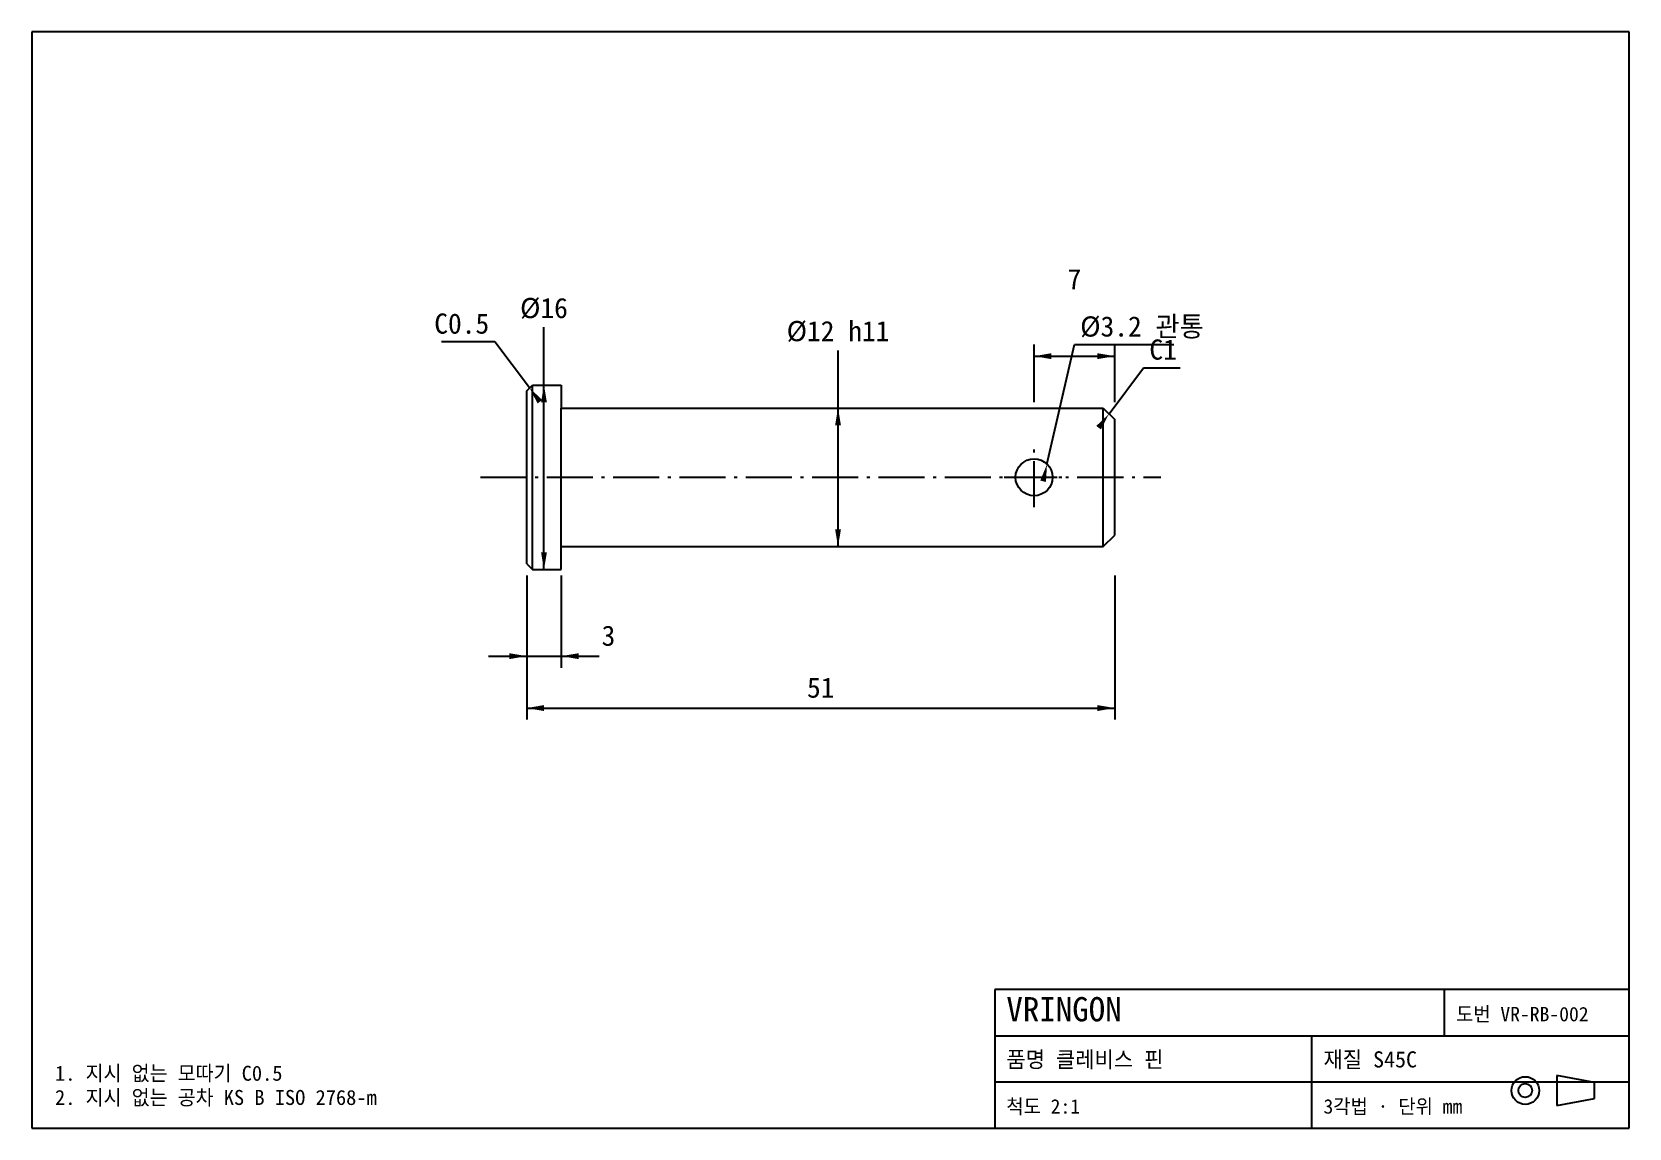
# Model space of a CAD drawing. Header units: millimetres. Extents: x 10 to 287, y 10 to 200.
import ezdxf
from ezdxf.enums import TextEntityAlignment as Align

# ---------------------------------------------------------------- set-up
doc = ezdxf.new("R2010")
doc.units = ezdxf.units.MM
doc.linetypes.add('CENTER', pattern=[11.5, 8, -1.5, 0.5, -1.5])
for name, color, linetype in [('CENTER', 1, 'CENTER'), ('DIM', 3, 'CONTINUOUS'), ('FRAME', 7, 'CONTINUOUS'), ('OUTLINE', 7, 'CONTINUOUS'), ('TEXT', 7, 'CONTINUOUS')]:
    doc.layers.add(name, color=color, linetype=linetype)

msp = doc.modelspace()

# ---------------------------------------------------------------- linework, layer by layer
at = {"layer": 'CENTER'}
for p, q in [((183.805, 117.6), (183.805, 128)), ((87.805, 122.8), (205.805, 122.8)), ((178.605, 122.8), (189.005, 122.8))]:
    msp.add_line(p, q, dxfattribs=at)
at = {"layer": 'DIM'}
for p, q in [((98.805, 106.8), (98.805, 148.8)), ((90.305, 146.3), (81.025, 146.3)), ((96.305, 138.3), (90.305, 146.3)), ((149.805, 110.8), (149.805, 144.8)), ((183.805, 135.8), (183.805, 145.8)), ((186.045, 125.04), (190.805, 145.8)), ((190.805, 145.8), (208.03, 145.8)), ((197.805, 135.8), (197.805, 145.8)), ((183.805, 143.8), (197.805, 143.8)), ((196.805, 133.8), (202.805, 141.8)), ((202.805, 141.8), (209.145, 141.8)), ((95.805, 105.8), (95.805, 89.8)), ((95.805, 105.8), (95.805, 80.8)), ((101.805, 105.8), (101.805, 89.8)), ((197.805, 105.8), (197.805, 80.8)), ((89.205, 91.8), (108.405, 91.8)), ((95.805, 82.8), (197.805, 82.8))]:
    msp.add_line(p, q, dxfattribs=at)
for points in [[(183.805, 143.8), (186.805, 144.31), (186.805, 143.29)], [(197.805, 143.8), (194.805, 143.29), (194.805, 144.31)], [(98.805, 138.8), (99.315, 135.8), (98.295, 135.8)], [(96.305, 138.3), (98.513, 136.206), (97.697, 135.594)], [(149.805, 134.8), (150.315, 131.8), (149.295, 131.8)], [(196.805, 133.8), (195.413, 131.094), (194.597, 131.706)], [(186.045, 125.04), (185.872, 122.002), (184.877, 122.23)], [(149.805, 110.8), (149.295, 113.8), (150.315, 113.8)], [(98.805, 106.8), (98.295, 109.8), (99.315, 109.8)], [(95.805, 91.8), (92.805, 91.29), (92.805, 92.31)], [(101.805, 91.8), (104.805, 92.31), (104.805, 91.29)], [(95.805, 82.8), (98.805, 83.31), (98.805, 82.29)], [(197.805, 82.8), (194.805, 82.29), (194.805, 83.31)]]:
    msp.add_solid(points, dxfattribs=at)
at = {"layer": 'FRAME'}
for p, q in [((287, 200), (10, 200)), ((10, 200), (10, 10)), ((287, 10), (287, 200)), ((287, 34), (177, 34)), ((177, 34), (177, 10)), ((255, 26), (255, 34)), ((287, 10), (287, 34)), ((177, 26), (287, 26)), ((232, 10), (232, 26)), ((177, 18), (287, 18)), ((281, 17.9), (274.5, 19.1)), ((274.5, 19.1), (274.5, 13.9)), ((281, 15.1), (281, 17.9)), ((274.5, 13.9), (281, 15.1)), ((10, 10), (287, 10)), ((177, 10), (287, 10))]:
    msp.add_line(p, q, dxfattribs=at)
for radius in [2.4, 1.2]:
    msp.add_circle((269, 16.5), radius, dxfattribs=at)
at = {"layer": 'OUTLINE'}
for p, q in [((95.805, 137.8), (96.805, 138.8)), ((96.805, 138.8), (101.805, 138.8)), ((96.805, 106.8), (96.805, 138.8)), ((96.805, 106.8), (96.805, 138.8)), ((101.805, 138.8), (101.805, 134.8)), ((95.805, 107.8), (95.805, 137.8)), ((101.805, 134.8), (195.805, 134.8)), ((101.805, 110.8), (101.805, 134.8)), ((195.805, 134.8), (197.805, 132.8)), ((195.805, 110.8), (195.805, 134.8)), ((195.805, 110.8), (195.805, 134.8)), ((197.805, 112.8), (197.805, 132.8)), ((101.805, 106.8), (101.805, 110.8)), ((101.805, 110.8), (195.805, 110.8)), ((195.805, 110.8), (197.805, 112.8)), ((95.805, 107.8), (96.805, 106.8)), ((96.805, 106.8), (101.805, 106.8))]:
    msp.add_line(p, q, dxfattribs=at)
msp.add_circle((183.805, 122.8), 3.2, dxfattribs=at)

# ---------------------------------------------------------------- texts
at = {"layer": 'TEXT'}
for s, p in [('7', (190.805, 155.4)), ('%%c16', (98.805, 150.4)), ('%%c12 h11', (149.805, 146.4)), ('3', (109.985, 93.6)), ('51', (146.805, 84.6))]:
    msp.add_text(s, height=3.5, dxfattribs=at).set_placement(p, align=Align.CENTER)
msp.add_text('C0.5', height=3.5, dxfattribs=at).set_placement((89.305, 147.7), align=Align.RIGHT)
for s, height, p in [('%%c3.2 관통', 3.5, (191.805, 147.2)), ('C1', 3.5, (203.805, 143.2)), ('VRINGON', 4.2, (179, 28.5)), ('도번 VR-RB-002', 2.5, (257, 28.5)), ('품명 클레비스 핀', 2.8, (179, 20.5)), ('재질 S45C', 2.8, (234, 20.5)), ('1. 지시 없는 모따기 C0.5', 2.6, (14, 18.2)), ('2. 지시 없는 공차 KS B ISO 2768-m', 2.6, (14, 14)), ('척도 2:1', 2.5, (179, 12.5)), ('3각법 · 단위 mm', 2.5, (234, 12.5))]:
    msp.add_text(s, height=height, dxfattribs=at).set_placement(p)

doc.saveas('drawing.dxf')
